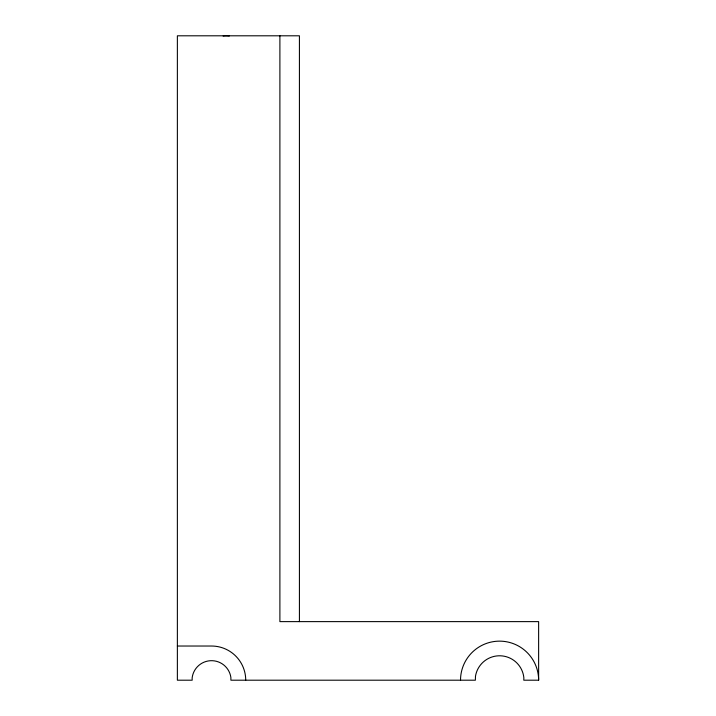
<?xml version="1.0" encoding="UTF-8"?>
<svg xmlns="http://www.w3.org/2000/svg" width="716" height="716" viewBox="0 0 716 716"><rect width="100%" height="100%" fill="white"/><g stroke="black" fill="none" stroke-linecap="round" stroke-linejoin="round"><path stroke-width="1.07" d="M177.371 646.029L211.542 646.029A34.171 34.171 0 0 1 245.722 680.2M279.893 35.8L279.893 621.622L538.629 621.622L538.629 680.2L523.79 680.2L523.861 677.819A24.407 24.407 0 0 0 475.487 676.217L475.361 680.2L230.91 680.2L230.865 677.372A19.529 19.529 0 0 0 192.148 677.927L192.183 680.2L177.371 680.2L177.371 35.8L299.422 35.8L299.422 621.622M223.132 36.042A19.529 19.529 0 0 1 229.245 36.042M460.522 680.2A39.058 39.058 0 0 1 499.571 641.142A39.058 39.058 0 0 1 538.629 680.2"/></g></svg>
